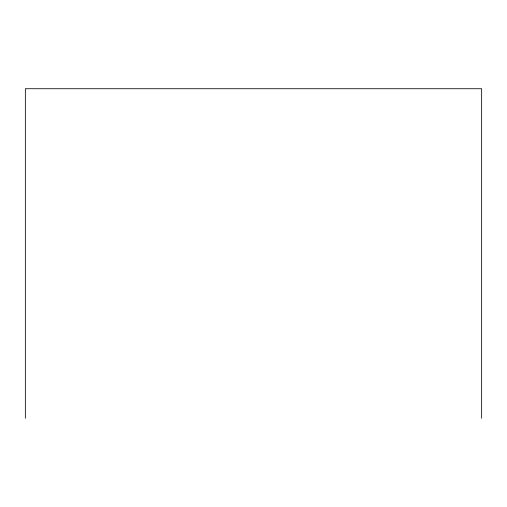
<?xml version="1.0" encoding="UTF-8"?>
<svg xmlns="http://www.w3.org/2000/svg" width="507" height="507" viewBox="0 0 507 507"><rect width="100%" height="100%" fill="white"/><g stroke="black" fill="none" stroke-linecap="round" stroke-linejoin="round"><path stroke-width="0.76" d="M481.65 418.275L481.65 88.725L25.35 88.725L25.35 418.275"/></g></svg>
